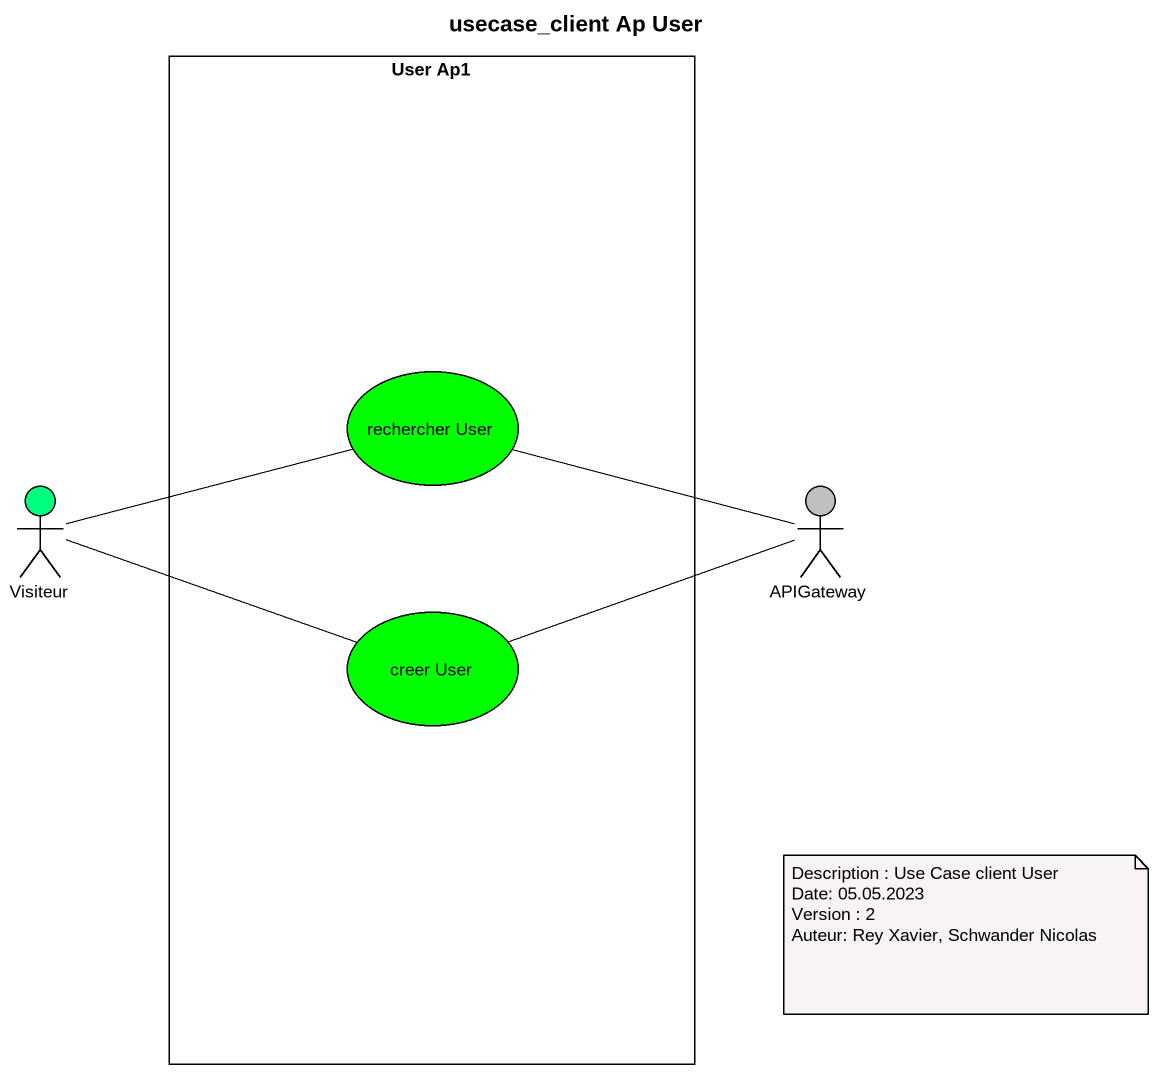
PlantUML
@startuml
title usecase_client Ap User
rectangle "User Ap1" as User_Ap1 {
  usecase "rechercher User" as rechercher_User #00FF00
  usecase "creer User" as creer_User #00FF00
}
actor Visiteur #00FF7F
actor APIGateway #C0C0C0
rechercher_User -right- APIGateway
Visiteur -right- rechercher_User
Visiteur -right- creer_User
creer_User -right- APIGateway
note as N1
  Description : Use Case client User
  Date: 05.05.2023
  Version : 2
  Auteur: Rey Xavier, Schwander Nicolas
end note
@enduml
